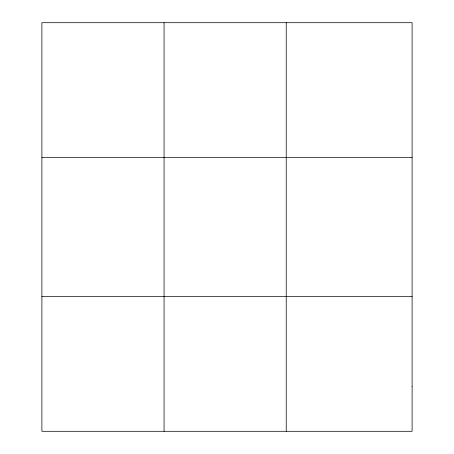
<?xml version="1.0" encoding="UTF-8"?>
<svg xmlns="http://www.w3.org/2000/svg" width="454" height="454" viewBox="0 0 454 454"><rect width="100%" height="100%" fill="white"/><g stroke="black" fill="none" stroke-linecap="round" stroke-linejoin="round"><path stroke-width="0.68" d="M164.064 431.3L164.064 22.7M286.236 431.3L286.236 22.7M41.893 157.538L412.107 157.538M41.893 296.462L412.107 296.462M412.107 386.354L412.107 431.3L41.893 431.3L41.893 22.7L412.107 22.7L412.107 386.354"/></g></svg>
